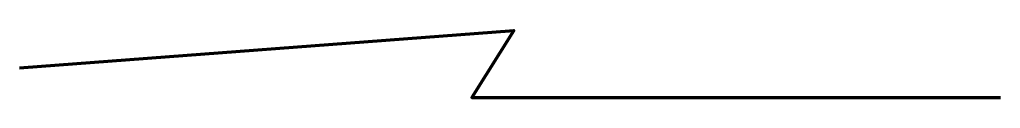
# Model space of a CAD drawing. Extents: x 1104 to 1944, y -1122 to -1065.
import ezdxf

# ---------------------------------------------------------------- set-up
doc = ezdxf.new("R2010")
doc.units = 0
doc.header["$MEASUREMENT"] = 0
doc.layers.add('the_stretching_jinx_path', color=7, linetype='Continuous', lineweight=0)

msp = doc.modelspace()

# ---------------------------------------------------------------- linework, layer by layer
at = {"layer": 'the_stretching_jinx_path', "color": 7, "lineweight": 140}
msp.add_lwpolyline([(1104.43, -1096.23), (1527.47, -1064.59), (1491.6, -1121.55), (1944.1, -1121.55)], dxfattribs=at)

doc.saveas('drawing.dxf')
